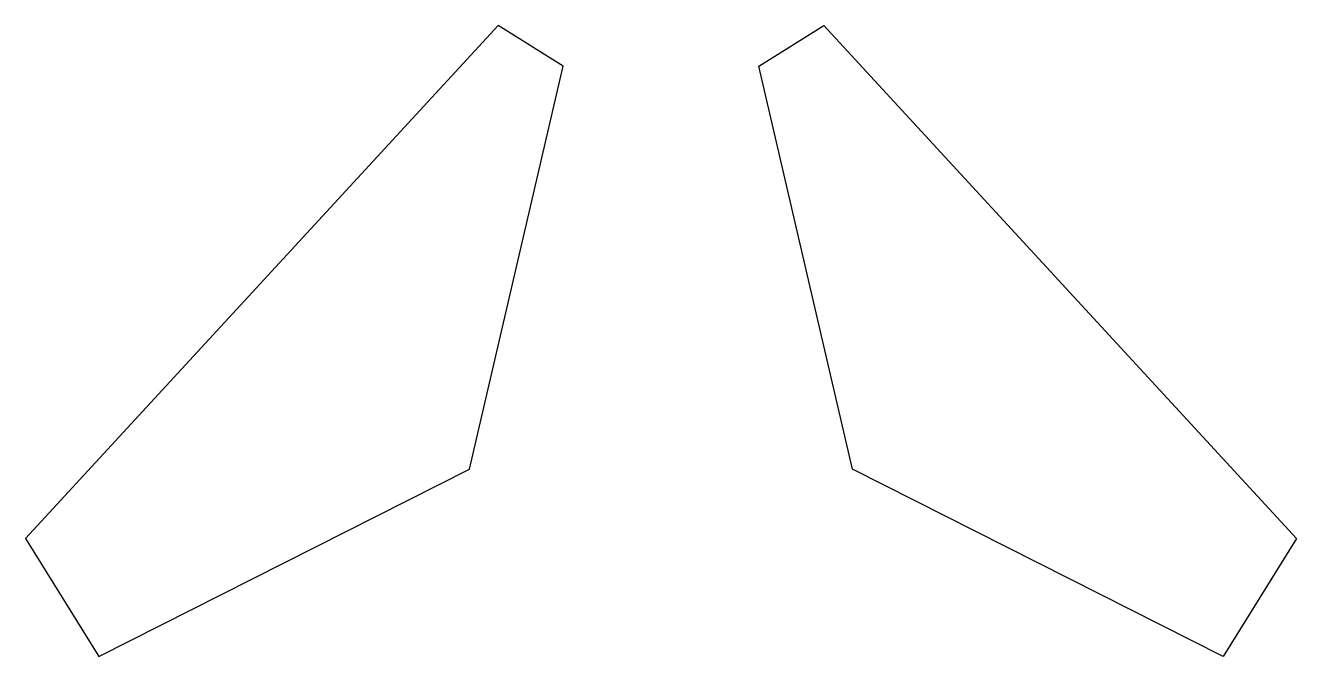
# Model space of a CAD drawing. Header units: centimetres. Extents: x -3.86 to 3.86, y -1.92 to 1.92.
import ezdxf

# ---------------------------------------------------------------- set-up
doc = ezdxf.new("R2010")
doc.units = ezdxf.units.CM
doc.header["$MEASUREMENT"] = 0
doc.layers.add('Camada 1', color=7, linetype='Continuous')

msp = doc.modelspace()

# ---------------------------------------------------------------- linework, layer by layer
at = {"layer": 'Camada 1'}
for points in [[(-0.98925, 1.91671), (-0.98925, 1.91671), (-0.59351, 1.66938), (-0.59351, 1.66938), (-0.59351, 1.66938), (-0.59351, 1.66938), (-1.16234, -0.77908), (-1.16234, -0.77908), (-1.16234, -0.77908), (-1.16234, -0.77908), (-3.41286, -1.91671), (-3.41286, -1.91671), (-3.41286, -1.91671), (-3.41286, -1.91671), (-3.85807, -1.19942), (-3.85807, -1.19942), (-3.85807, -1.19942), (-3.85807, -1.19942), (-0.98925, 1.91671), (-0.98925, 1.91671)], [(0.98925, 1.91671), (0.98925, 1.91671), (0.59357, 1.66938), (0.59357, 1.66938), (0.59357, 1.66938), (0.59357, 1.66938), (1.16239, -0.77908), (1.16239, -0.77908), (1.16239, -0.77908), (1.16239, -0.77908), (3.41294, -1.91671), (3.41294, -1.91671), (3.41294, -1.91671), (3.41294, -1.91671), (3.85807, -1.19942), (3.85807, -1.19942), (3.85807, -1.19942), (3.85807, -1.19942), (0.98925, 1.91671), (0.98925, 1.91671)]]:
    msp.add_open_spline(points, degree=3, knots=[0, 0, 0, 0, 0.1666667, 0.1666667, 0.1666667, 0.1666667, 0.3333333, 0.3333333, 0.3333333, 0.3333333, 0.5, 0.5, 0.5, 0.5, 0.6666667, 0.6666667, 0.6666667, 0.6666667, 1, 1, 1, 1], dxfattribs=at)

doc.saveas('drawing.dxf')
